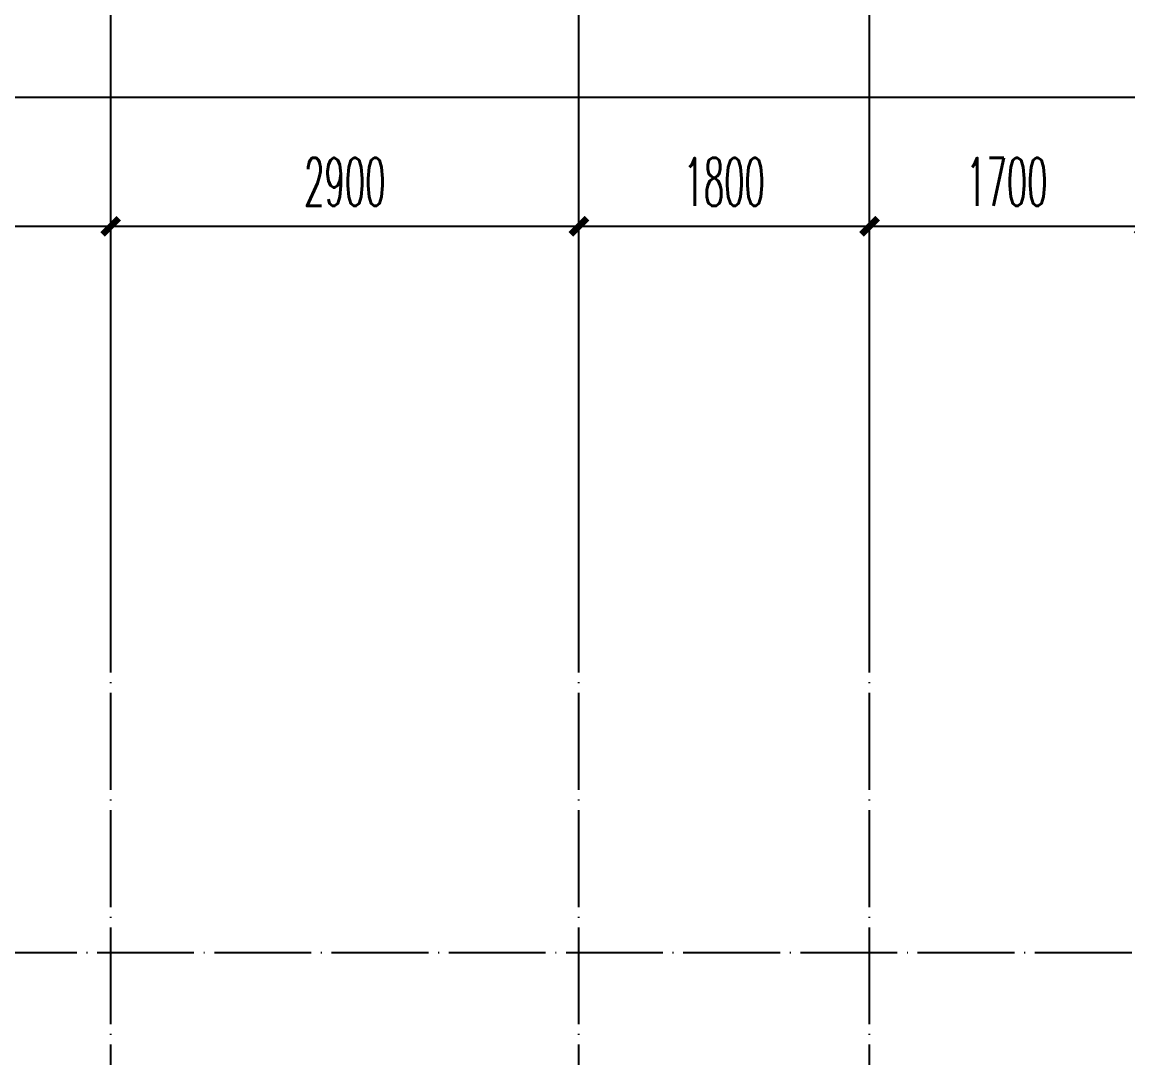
# Model space of a CAD drawing. Extents: x 27938 to 1507990, y 110129 to 923079.
# Drawn here: x 854168 to 861017, y 296110 to 302525 of the extents above; entities that cross this region are included whole.
import ezdxf

# ---------------------------------------------------------------- set-up
doc = ezdxf.new("R2010")
doc.units = 0
doc.header["$LTSCALE"] = 1000
doc.header["$MEASUREMENT"] = 0
doc.linetypes.add('DOTE', pattern=[2.42, 2, -0.2, 0.02, -0.2])
for name, color, linetype in [('----建筑底图', 8, 'Continuous'), ('AXIS', 3, 'Continuous'), ('DOTE', 1, 'Continuous')]:
    doc.layers.add(name, color=color, linetype=linetype)
doc.styles.add('_TCH_DIM_T3', font='SIMPLEX.shx', dxfattribs={"width": 0.494118, "bigfont": 'GBCBIG.shx'})
doc.dimstyles.new('_TCH_ARCH&&100', dxfattribs={"dimtxt": 297.5, "dimasz": 100, "dimexe": 250, "dimexo": 300, "dimgap": 126.25, "dimtad": 1, "dimdec": 0, "dimzin": 0, "dimdsep": 46, "dimtxsty": '_TCH_DIM_T3', "dimblk": 'ARCHTICK', "dimcen": 0.09, "dimclrt": 4, "dimazin": 2, "dimtfac": 1, "dimtdec": 0, "dimtix": 1, "dimtmove": 2, "dimatfit": 3, "dimfxl": 100, "dimtolj": 1, "dimtzin": 0, "dimarcsym": 0})

# ---------------------------------------------------------------- blocks, each defined once
blk = doc.blocks.new('_ArchTick')
at = {"color": 0, "linetype": 'ByBlock', "const_width": 0.4}
blk.add_lwpolyline([(-0.5, -0.5), (0.5, 0.5)], dxfattribs=at)
blk = doc.blocks.new('*D1094')
at = {"layer": 'AXIS', "color": 0, "lineweight": -2}
for p, q in [((13602.5, -14349.8), (13602.5, -11099.8)), ((65002.5, -14349.8), (65002.5, -11099.8)), ((13602.5, -11349.8), (65002.5, -11349.8))]:
    blk.add_line(p, q, dxfattribs=at)
at = {"layer": 'Defpoints', "color": 0}
for p in [(65002.5, -11349.8), (13602.5, -14649.8), (65002.5, -14649.8)]:
    blk.add_point(p, dxfattribs=at)
at = {"layer": 'AXIS', "color": 0, "lineweight": -2, "xscale": 100, "yscale": 100, "zscale": 100, "rotation": 180}
blk.add_blockref('_ArchTick', (13602.5, -11349.8), dxfattribs=at)
at = {"layer": 'AXIS', "color": 0, "lineweight": -2, "xscale": 100, "yscale": 100, "zscale": 100}
blk.add_blockref('_ArchTick', (65002.5, -11349.8), dxfattribs=at)
at = {"layer": 'AXIS', "color": 4, "insert": (39302.5, -11074.8), "char_height": 297.5, "attachment_point": 5, "style": '_TCH_DIM_T3'}
blk.add_mtext('\\A1;51400', dxfattribs=at)
blk = doc.blocks.new('*D1115')
at = {"layer": 'AXIS', "color": 0, "lineweight": -2}
for p, q in [((45802.5, -14349.8), (45802.5, -11899.8)), ((47502.5, -14349.8), (47502.5, -11899.8)), ((45802.5, -12149.8), (47502.5, -12149.8))]:
    blk.add_line(p, q, dxfattribs=at)
at = {"layer": 'Defpoints', "color": 0}
for p in [(47502.5, -12149.8), (45802.5, -14649.8), (47502.5, -14649.8)]:
    blk.add_point(p, dxfattribs=at)
at = {"layer": 'AXIS', "color": 0, "lineweight": -2, "xscale": 100, "yscale": 100, "zscale": 100, "rotation": 180}
blk.add_blockref('_ArchTick', (45802.5, -12149.8), dxfattribs=at)
at = {"layer": 'AXIS', "color": 0, "lineweight": -2, "xscale": 100, "yscale": 100, "zscale": 100}
blk.add_blockref('_ArchTick', (47502.5, -12149.8), dxfattribs=at)
at = {"layer": 'AXIS', "color": 4, "insert": (46652.5, -11874.8), "char_height": 297.5, "attachment_point": 5, "style": '_TCH_DIM_T3'}
blk.add_mtext('\\A1;1700', dxfattribs=at)
blk = doc.blocks.new('*D1116')
at = {"layer": 'AXIS', "color": 0, "lineweight": -2}
for p, q in [((44002.5, -14349.8), (44002.5, -11899.8)), ((45802.5, -14349.8), (45802.5, -11899.8)), ((44002.5, -12149.8), (45802.5, -12149.8))]:
    blk.add_line(p, q, dxfattribs=at)
at = {"layer": 'Defpoints', "color": 0}
for p in [(45802.5, -12149.8), (44002.5, -14649.8), (45802.5, -14649.8)]:
    blk.add_point(p, dxfattribs=at)
at = {"layer": 'AXIS', "color": 0, "lineweight": -2, "xscale": 100, "yscale": 100, "zscale": 100, "rotation": 180}
blk.add_blockref('_ArchTick', (44002.5, -12149.8), dxfattribs=at)
at = {"layer": 'AXIS', "color": 0, "lineweight": -2, "xscale": 100, "yscale": 100, "zscale": 100}
blk.add_blockref('_ArchTick', (45802.5, -12149.8), dxfattribs=at)
at = {"layer": 'AXIS', "color": 4, "insert": (44902.5, -11874.8), "char_height": 297.5, "attachment_point": 5, "style": '_TCH_DIM_T3'}
blk.add_mtext('\\A1;1800', dxfattribs=at)
blk = doc.blocks.new('*D1117')
at = {"layer": 'AXIS', "color": 0, "lineweight": -2}
for p, q in [((41102.5, -14349.8), (41102.5, -11899.8)), ((44002.5, -14349.8), (44002.5, -11899.8)), ((41102.5, -12149.8), (44002.5, -12149.8))]:
    blk.add_line(p, q, dxfattribs=at)
at = {"layer": 'Defpoints', "color": 0}
for p in [(44002.5, -12149.8), (41102.5, -14649.8), (44002.5, -14649.8)]:
    blk.add_point(p, dxfattribs=at)
at = {"layer": 'AXIS', "color": 0, "lineweight": -2, "xscale": 100, "yscale": 100, "zscale": 100, "rotation": 180}
blk.add_blockref('_ArchTick', (41102.5, -12149.8), dxfattribs=at)
at = {"layer": 'AXIS', "color": 0, "lineweight": -2, "xscale": 100, "yscale": 100, "zscale": 100}
blk.add_blockref('_ArchTick', (44002.5, -12149.8), dxfattribs=at)
at = {"layer": 'AXIS', "color": 4, "insert": (42552.5, -11874.8), "char_height": 297.5, "attachment_point": 5, "style": '_TCH_DIM_T3'}
blk.add_mtext('\\A1;2900', dxfattribs=at)
blk = doc.blocks.new('*D1118')
at = {"layer": 'AXIS', "color": 0, "lineweight": -2}
for p, q in [((39302.5, -14349.8), (39302.5, -11899.8)), ((41102.5, -14349.8), (41102.5, -11899.8)), ((39302.5, -12149.8), (41102.5, -12149.8))]:
    blk.add_line(p, q, dxfattribs=at)
at = {"layer": 'Defpoints', "color": 0}
for p in [(41102.5, -12149.8), (39302.5, -14649.8), (41102.5, -14649.8)]:
    blk.add_point(p, dxfattribs=at)
at = {"layer": 'AXIS', "color": 0, "lineweight": -2, "xscale": 100, "yscale": 100, "zscale": 100, "rotation": 180}
blk.add_blockref('_ArchTick', (39302.5, -12149.8), dxfattribs=at)
at = {"layer": 'AXIS', "color": 0, "lineweight": -2, "xscale": 100, "yscale": 100, "zscale": 100}
blk.add_blockref('_ArchTick', (41102.5, -12149.8), dxfattribs=at)
at = {"layer": 'AXIS', "color": 4, "insert": (40202.5, -11874.8), "char_height": 297.5, "attachment_point": 5, "style": '_TCH_DIM_T3'}
blk.add_mtext('\\A1;1800', dxfattribs=at)
blk = doc.blocks.new('A$C1B43746D')
at = {"layer": 'AXIS', "color": 8}
for p, q in [((41102.5, -14649.8), (41102.5, -10649.8)), ((44002.5, -14649.8), (44002.5, -10649.8)), ((45802.5, -14649.8), (45802.5, -10649.8))]:
    blk.add_line(p, q, dxfattribs=at)
at = {"layer": 'DOTE', "color": 169, "linetype": 'DOTE', "ltscale": 0.3}
for p, q in [((41102.5, -22899.8), (41102.5, -14649.8)), ((44002.5, -22899.8), (44002.5, -14649.8)), ((45802.5, -22899.8), (45802.5, -14649.8)), ((66302.5, -16649.8), (12302.5, -16649.8))]:
    blk.add_line(p, q, dxfattribs=at)
at = {"layer": 'AXIS', "color": 8}
for p1, p2, distance, picture, middle in [((13602.5, -14649.8), (65002.5, -14649.8), 3300, '*D1094', (39302.5, -11074.8)), ((39302.5, -14649.8), (41102.5, -14649.8), 2500, '*D1118', (40202.5, -11874.8)), ((41102.5, -14649.8), (44002.5, -14649.8), 2500, '*D1117', (42552.5, -11874.8)), ((44002.5, -14649.8), (45802.5, -14649.8), 2500, '*D1116', (44902.5, -11874.8)), ((45802.5, -14649.8), (47502.5, -14649.8), 2500, '*D1115', (46652.5, -11874.8))]:
    dim = blk.add_aligned_dim(p1=p1, p2=p2, distance=distance, dimstyle='_TCH_ARCH&&100', dxfattribs=at)
    dim.commit()
    dim.dimension.update_dxf_attribs({"geometry": picture, "text_midpoint": middle})

msp = doc.modelspace()

# ---------------------------------------------------------------- block references
at = {"layer": '----建筑底图', "ltscale": 0.5}
msp.add_blockref('A$C1B43746D', (813614.1, 313410.2), dxfattribs=at)

doc.saveas('drawing.dxf')
